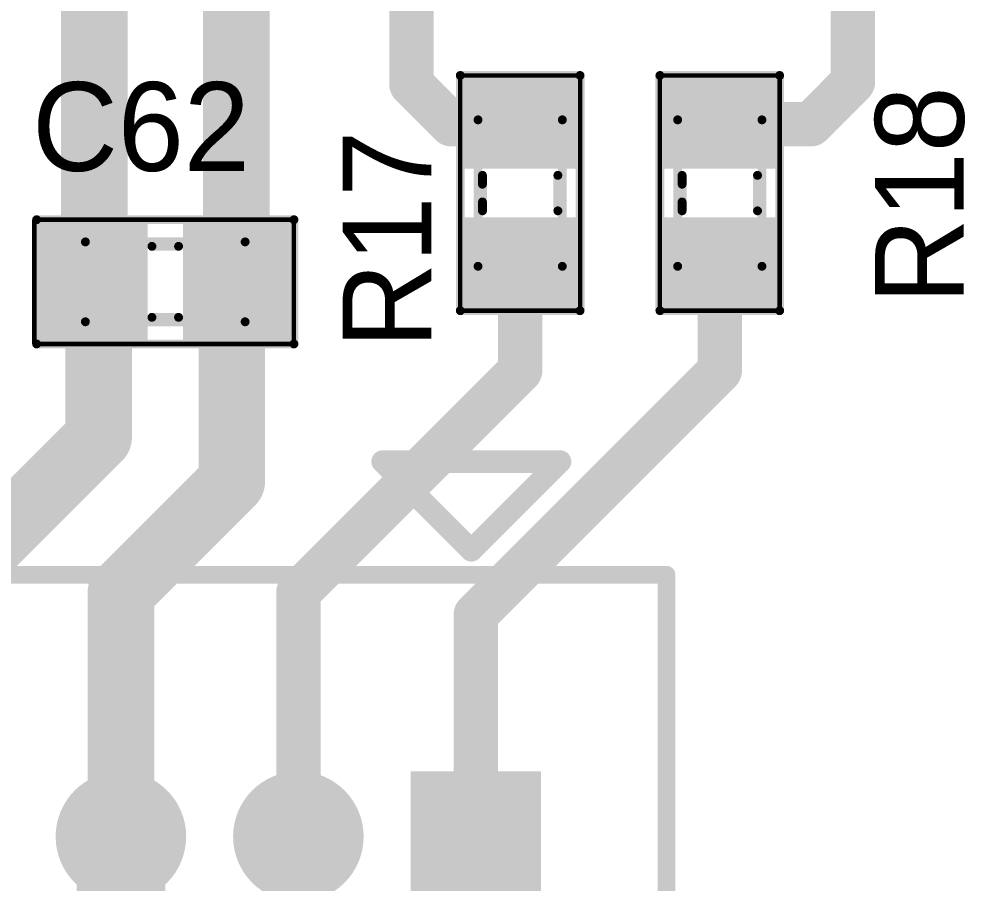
# Model space of a CAD drawing. Header units: millimetres. Extents: x 25 to 183, y 185 to 406.
# Drawn here: x 37.25 to 47.91, y 195.88 to 205.61 of the extents above; entities that cross this region are included whole.
import ezdxf

# ---------------------------------------------------------------- set-up
doc = ezdxf.new("R2010")
doc.units = ezdxf.units.MM
for name, color, linetype in [('BottomLayer', 5, 'Continuous'), ('BottomSolder', 6, 'Continuous'), ('Mechanical13', 56, 'Continuous'), ('Mechanical15', 56, 'Continuous'), ('PadHoleLayer', 156, 'Continuous'), ('TopLayer', 1, 'Continuous'), ('TopOverlay', 2, 'Continuous'), ('TopPaste', 8, 'Continuous'), ('TopSolder', 216, 'Continuous')]:
    doc.layers.add(name, color=color, linetype=linetype)

# ---------------------------------------------------------------- blocks, each defined once
blk = doc.blocks.new('SMD_R_0603_120')
at = {"layer": 'Mechanical13', "const_width": 0.0999998}
for points in [[(-0.8249996199999999, 0.47500032), (0.8249996199999999, 0.47500032)], [(-0.8249996199999999, 0.47500032), (-0.8249996199999999, -0.47500032)], [(0.8249996199999999, 0.47500032), (0.8249996199999999, -0.47500032)], [(-0.8249996199999999, -0.47500032), (0.8249996199999999, -0.47500032)]]:
    blk.add_lwpolyline(points, dxfattribs=at)
at = {"layer": 'Mechanical13', "const_width": 0.0499999}
for points in [[(-0.8499983, 0.47500032, 1), (-0.80000094, 0.47500032, 1)], [(-0.8499983, 0.47500032, 1), (-0.80000094, 0.47500032, 1)], [(0.80000094, 0.47500032, 1), (0.8499983, 0.47500032, 1)], [(0.80000094, 0.47500032, 1), (0.8499983, 0.47500032, 1)], [(-0.8499983, -0.47500032, 1), (-0.80000094, -0.47500032, 1)], [(-0.8499983, -0.47500032, 1), (-0.80000094, -0.47500032, 1)], [(0.80000094, -0.47500032, 1), (0.8499983, -0.47500032, 1)], [(0.80000094, -0.47500032, 1), (0.8499983, -0.47500032, 1)]]:
    blk.add_lwpolyline(points, format="xyb", close=True, dxfattribs=at)
at = {"layer": 'Mechanical15', "const_width": 0.0499999}
for points in [[(-1.32500116, 0.67499992), (1.32500116, 0.67499992)], [(-1.32500116, 0.67499992), (-1.32500116, -0.67499992)], [(1.32500116, 0.67499992), (1.32500116, -0.67499992)], [(-1.32500116, -0.67499992), (1.32500116, -0.67499992)]]:
    blk.add_lwpolyline(points, dxfattribs=at)
at = {"layer": 'Mechanical15', "const_width": 0.02499868}
for points in [[(-1.3375005, 0.67499992, 1), (-1.31250182, 0.67499992, 1)], [(-1.3375005, 0.67499992, 1), (-1.31250182, 0.67499992, 1)], [(1.31250182, 0.67499992, 1), (1.3375005, 0.67499992, 1)], [(1.31250182, 0.67499992, 1), (1.3375005, 0.67499992, 1)], [(-1.3375005, -0.67499992, 1), (-1.31250182, -0.67499992, 1)], [(-1.3375005, -0.67499992, 1), (-1.31250182, -0.67499992, 1)], [(1.31250182, -0.67499992, 1), (1.3375005, -0.67499992, 1)], [(1.31250182, -0.67499992, 1), (1.3375005, -0.67499992, 1)]]:
    blk.add_lwpolyline(points, format="xyb", close=True, dxfattribs=at)
at = {"layer": 'TopLayer'}
for points in [[(-0.37500052, -0.52500022), (-0.37500052, 0.52500022), (-1.17499892, -0.52500022), (-1.17499892, 0.52500022)], [(1.17499892, -0.52500022), (1.17499892, 0.52500022), (0.37500052, -0.52500022), (0.37500052, 0.52500022)]]:
    blk.add_solid(points, dxfattribs=at)
at = {"layer": 'TopOverlay', "const_width": 0.0999998}
for points in [[(-1.32500116, 0.67499992), (-1.32500116, -0.67499992)], [(-1.32500116, 0.67499992), (1.32500116, 0.67499992)], [(1.32500116, 0.67499992), (1.32500116, -0.67499992)], [(-0.1999996, 0.42500042), (-0.0999998, 0.42500042)], [(-0.0999998, 0.42500042), (0.0999998, 0.42500042)], [(0.0999998, 0.42500042), (0.1999996, 0.42500042)], [(-0.1999996, -0.42500042), (0.1999996, -0.42500042)], [(-1.32500116, -0.67499992), (1.32500116, -0.67499992)]]:
    blk.add_lwpolyline(points, dxfattribs=at)
at = {"layer": 'TopOverlay', "const_width": 0.0499999}
for points in [[(-1.34999984, 0.67499992, 1), (-1.30000248, 0.67499992, 1)], [(-1.34999984, 0.67499992, 1), (-1.30000248, 0.67499992, 1)], [(1.30000248, 0.67499992, 1), (1.34999984, 0.67499992, 1)], [(1.30000248, 0.67499992, 1), (1.34999984, 0.67499992, 1)], [(-0.22499828, 0.42500042, 1), (-0.17500092, 0.42500042, 1)], [(-0.12499848, 0.42500042, 1), (-0.07500111999999999, 0.42500042, 1)], [(-0.12499848, 0.42500042, 1), (-0.07500111999999999, 0.42500042, 1)], [(0.07500111999999999, 0.42500042, 1), (0.12499848, 0.42500042, 1)], [(0.07500111999999999, 0.42500042, 1), (0.12499848, 0.42500042, 1)], [(0.17500092, 0.42500042, 1), (0.22499828, 0.42500042, 1)], [(-0.22499828, -0.42500042, 1), (-0.17500092, -0.42500042, 1)], [(0.17500092, -0.42500042, 1), (0.22499828, -0.42500042, 1)], [(-1.34999984, -0.67499992, 1), (-1.30000248, -0.67499992, 1)], [(-1.34999984, -0.67499992, 1), (-1.30000248, -0.67499992, 1)], [(1.30000248, -0.67499992, 1), (1.34999984, -0.67499992, 1)], [(1.30000248, -0.67499992, 1), (1.34999984, -0.67499992, 1)]]:
    blk.add_lwpolyline(points, format="xyb", close=True, dxfattribs=at)
at = {"layer": 'TopPaste'}
for points in [[(-0.37500052, -0.52500022), (-0.37500052, 0.52500022), (-1.17499892, -0.52500022), (-1.17499892, 0.52500022)], [(1.17499892, -0.52500022), (1.17499892, 0.52500022), (0.37500052, -0.52500022), (0.37500052, 0.52500022)]]:
    blk.add_solid(points, dxfattribs=at)
at = {"layer": 'TopSolder'}
for points in [[(-0.27340052, -0.6266002199999999), (-0.27340052, 0.6266002199999999), (-1.27659892, -0.6266002199999999), (-1.27659892, 0.6266002199999999)], [(1.27659892, -0.6266002199999999), (1.27659892, 0.6266002199999999), (0.27340052, -0.6266002199999999), (0.27340052, 0.6266002199999999)]]:
    blk.add_solid(points, dxfattribs=at)
blk = doc.blocks.new('SMD_R_0603_121')
at = {"layer": 'Mechanical13', "const_width": 0.0999998}
for points in [[(-0.8249996199999999, 0.47500032), (0.8249996199999999, 0.47500032)], [(-0.8249996199999999, 0.47500032), (-0.8249996199999999, -0.47500032)], [(0.8249996199999999, 0.47500032), (0.8249996199999999, -0.47500032)], [(-0.8249996199999999, -0.47500032), (0.8249996199999999, -0.47500032)]]:
    blk.add_lwpolyline(points, dxfattribs=at)
at = {"layer": 'Mechanical13', "const_width": 0.0499999}
for points in [[(-0.8499983, 0.47500032, 1), (-0.80000094, 0.47500032, 1)], [(-0.8499983, 0.47500032, 1), (-0.80000094, 0.47500032, 1)], [(0.80000094, 0.47500032, 1), (0.8499983, 0.47500032, 1)], [(0.80000094, 0.47500032, 1), (0.8499983, 0.47500032, 1)], [(-0.8499983, -0.47500032, 1), (-0.80000094, -0.47500032, 1)], [(-0.8499983, -0.47500032, 1), (-0.80000094, -0.47500032, 1)], [(0.80000094, -0.47500032, 1), (0.8499983, -0.47500032, 1)], [(0.80000094, -0.47500032, 1), (0.8499983, -0.47500032, 1)]]:
    blk.add_lwpolyline(points, format="xyb", close=True, dxfattribs=at)
at = {"layer": 'Mechanical15', "const_width": 0.0499999}
for points in [[(-1.32500116, 0.67499992), (1.32500116, 0.67499992)], [(-1.32500116, 0.67499992), (-1.32500116, -0.67499992)], [(1.32500116, 0.67499992), (1.32500116, -0.67499992)], [(-1.32500116, -0.67499992), (1.32500116, -0.67499992)]]:
    blk.add_lwpolyline(points, dxfattribs=at)
at = {"layer": 'Mechanical15', "const_width": 0.02499868}
for points in [[(-1.3375005, 0.67499992, 1), (-1.31250182, 0.67499992, 1)], [(-1.3375005, 0.67499992, 1), (-1.31250182, 0.67499992, 1)], [(1.31250182, 0.67499992, 1), (1.3375005, 0.67499992, 1)], [(1.31250182, 0.67499992, 1), (1.3375005, 0.67499992, 1)], [(-1.3375005, -0.67499992, 1), (-1.31250182, -0.67499992, 1)], [(-1.3375005, -0.67499992, 1), (-1.31250182, -0.67499992, 1)], [(1.31250182, -0.67499992, 1), (1.3375005, -0.67499992, 1)], [(1.31250182, -0.67499992, 1), (1.3375005, -0.67499992, 1)]]:
    blk.add_lwpolyline(points, format="xyb", close=True, dxfattribs=at)
at = {"layer": 'TopLayer'}
for points in [[(-0.37500052, -0.52500022), (-0.37500052, 0.52500022), (-1.17499892, -0.52500022), (-1.17499892, 0.52500022)], [(1.17499892, -0.52500022), (1.17499892, 0.52500022), (0.37500052, -0.52500022), (0.37500052, 0.52500022)]]:
    blk.add_solid(points, dxfattribs=at)
at = {"layer": 'TopOverlay', "const_width": 0.0999998}
for points in [[(-1.32500116, 0.67499992), (-1.32500116, -0.67499992)], [(-1.32500116, 0.67499992), (1.32500116, 0.67499992)], [(1.32500116, 0.67499992), (1.32500116, -0.67499992)], [(-0.1999996, 0.42500042), (-0.0999998, 0.42500042)], [(-0.0999998, 0.42500042), (0.0999998, 0.42500042)], [(0.0999998, 0.42500042), (0.1999996, 0.42500042)], [(-0.1999996, -0.42500042), (0.1999996, -0.42500042)], [(-1.32500116, -0.67499992), (1.32500116, -0.67499992)]]:
    blk.add_lwpolyline(points, dxfattribs=at)
at = {"layer": 'TopOverlay', "const_width": 0.0499999}
for points in [[(-1.34999984, 0.67499992, 1), (-1.30000248, 0.67499992, 1)], [(-1.34999984, 0.67499992, 1), (-1.30000248, 0.67499992, 1)], [(1.30000248, 0.67499992, 1), (1.34999984, 0.67499992, 1)], [(1.30000248, 0.67499992, 1), (1.34999984, 0.67499992, 1)], [(-0.22499828, 0.42500042, 1), (-0.17500092, 0.42500042, 1)], [(-0.12499848, 0.42500042, 1), (-0.07500111999999999, 0.42500042, 1)], [(-0.12499848, 0.42500042, 1), (-0.07500111999999999, 0.42500042, 1)], [(0.07500111999999999, 0.42500042, 1), (0.12499848, 0.42500042, 1)], [(0.07500111999999999, 0.42500042, 1), (0.12499848, 0.42500042, 1)], [(0.17500092, 0.42500042, 1), (0.22499828, 0.42500042, 1)], [(-0.22499828, -0.42500042, 1), (-0.17500092, -0.42500042, 1)], [(0.17500092, -0.42500042, 1), (0.22499828, -0.42500042, 1)], [(-1.34999984, -0.67499992, 1), (-1.30000248, -0.67499992, 1)], [(-1.34999984, -0.67499992, 1), (-1.30000248, -0.67499992, 1)], [(1.30000248, -0.67499992, 1), (1.34999984, -0.67499992, 1)], [(1.30000248, -0.67499992, 1), (1.34999984, -0.67499992, 1)]]:
    blk.add_lwpolyline(points, format="xyb", close=True, dxfattribs=at)
at = {"layer": 'TopPaste'}
for points in [[(-0.37500052, -0.52500022), (-0.37500052, 0.52500022), (-1.17499892, -0.52500022), (-1.17499892, 0.52500022)], [(1.17499892, -0.52500022), (1.17499892, 0.52500022), (0.37500052, -0.52500022), (0.37500052, 0.52500022)]]:
    blk.add_solid(points, dxfattribs=at)
at = {"layer": 'TopSolder'}
for points in [[(-0.27340052, -0.6266002199999999), (-0.27340052, 0.6266002199999999), (-1.27659892, -0.6266002199999999), (-1.27659892, 0.6266002199999999)], [(1.27659892, -0.6266002199999999), (1.27659892, 0.6266002199999999), (0.27340052, -0.6266002199999999), (0.27340052, 0.6266002199999999)]]:
    blk.add_solid(points, dxfattribs=at)
blk = doc.blocks.new('SMD_C_0603_146')
at = {"layer": 'Mechanical13', "const_width": 0.0999998}
for points in [[(-0.90000074, 0.4499991), (0.8999982, 0.4499991)], [(-0.90000074, -0.45000164), (-0.90000074, 0.4499991)], [(0.8999982, -0.45000164), (0.8999982, 0.4499991)], [(-0.90000074, -0.45000164), (0.8999982, -0.45000164)]]:
    blk.add_lwpolyline(points, dxfattribs=at)
at = {"layer": 'Mechanical13', "const_width": 0.0499999}
for points in [[(-0.9249994199999999, 0.4499991, 1), (-0.8750020599999999, 0.4499991, 1)], [(-0.9249994199999999, 0.4499991, 1), (-0.8750020599999999, 0.4499991, 1)], [(0.8749995199999999, 0.4499991, 1), (0.9249968799999999, 0.4499991, 1)], [(0.8749995199999999, 0.4499991, 1), (0.9249968799999999, 0.4499991, 1)], [(-0.9249994199999999, -0.45000164, 1), (-0.8750020599999999, -0.45000164, 1)], [(-0.9249994199999999, -0.45000164, 1), (-0.8750020599999999, -0.45000164, 1)], [(0.8749995199999999, -0.45000164, 1), (0.9249968799999999, -0.45000164, 1)], [(0.8749995199999999, -0.45000164, 1), (0.9249968799999999, -0.45000164, 1)]]:
    blk.add_lwpolyline(points, format="xyb", close=True, dxfattribs=at)
at = {"layer": 'Mechanical15', "const_width": 0.0499999}
for points in [[(-1.47500086, 0.7000011399999999), (1.44999964, 0.7000011399999999)], [(-1.47500086, -0.7000011399999999), (-1.47500086, 0.7000011399999999)], [(1.44999964, -0.7000011399999999), (1.44999964, 0.7000011399999999)], [(-1.47500086, -0.7000011399999999), (1.44999964, -0.7000011399999999)]]:
    blk.add_lwpolyline(points, dxfattribs=at)
at = {"layer": 'Mechanical15', "const_width": 0.02499868}
for points in [[(-1.4875002, 0.7000011399999999, 1), (-1.46250152, 0.7000011399999999, 1)], [(-1.4875002, 0.7000011399999999, 1), (-1.46250152, 0.7000011399999999, 1)], [(1.4375003, 0.7000011399999999, 1), (1.46249898, 0.7000011399999999, 1)], [(1.4375003, 0.7000011399999999, 1), (1.46249898, 0.7000011399999999, 1)], [(-1.4875002, -0.7000011399999999, 1), (-1.46250152, -0.7000011399999999, 1)], [(-1.4875002, -0.7000011399999999, 1), (-1.46250152, -0.7000011399999999, 1)], [(1.4375003, -0.7000011399999999, 1), (1.46249898, -0.7000011399999999, 1)], [(1.4375003, -0.7000011399999999, 1), (1.46249898, -0.7000011399999999, 1)]]:
    blk.add_lwpolyline(points, format="xyb", close=True, dxfattribs=at)
at = {"layer": 'TopLayer'}
for points in [[(-0.30000194, -0.5499989), (-0.30000194, 0.5499989), (-1.29999994, -0.5499989), (-1.29999994, 0.5499989)], [(1.2999974, -0.5499989), (1.2999974, 0.5499989), (0.2999994, -0.5499989), (0.2999994, 0.5499989)]]:
    blk.add_solid(points, dxfattribs=at)
at = {"layer": 'TopOverlay', "const_width": 0.0999998}
for points in [[(-1.44999964, 0.7000011399999999), (1.44999964, 0.7000011399999999)], [(-1.44999964, -0.7000011399999999), (-1.44999964, 0.7000011399999999)], [(1.44999964, -0.7000011399999999), (1.44999964, 0.7000011399999999)], [(-0.1499997, 0.3999992), (0.1499997, 0.3999992)], [(-0.1499997, -0.40000174), (0.1499997, -0.40000174)], [(-1.44999964, -0.7000011399999999), (1.44999964, -0.7000011399999999)]]:
    blk.add_lwpolyline(points, dxfattribs=at)
at = {"layer": 'TopOverlay', "const_width": 0.0499999}
for points in [[(-1.47499832, 0.7000011399999999, 1), (-1.42500096, 0.7000011399999999, 1)], [(-1.47499832, 0.7000011399999999, 1), (-1.42500096, 0.7000011399999999, 1)], [(1.42500096, 0.7000011399999999, 1), (1.47499832, 0.7000011399999999, 1)], [(1.42500096, 0.7000011399999999, 1), (1.47499832, 0.7000011399999999, 1)], [(-0.17499838, 0.3999992, 1), (-0.12500102, 0.3999992, 1)], [(0.12500102, 0.3999992, 1), (0.17499838, 0.3999992, 1)], [(-0.17499838, -0.40000174, 1), (-0.12500102, -0.40000174, 1)], [(0.12500102, -0.40000174, 1), (0.17499838, -0.40000174, 1)], [(-1.47499832, -0.7000011399999999, 1), (-1.42500096, -0.7000011399999999, 1)], [(-1.47499832, -0.7000011399999999, 1), (-1.42500096, -0.7000011399999999, 1)], [(1.42500096, -0.7000011399999999, 1), (1.47499832, -0.7000011399999999, 1)], [(1.42500096, -0.7000011399999999, 1), (1.47499832, -0.7000011399999999, 1)]]:
    blk.add_lwpolyline(points, format="xyb", close=True, dxfattribs=at)
at = {"layer": 'TopPaste'}
for points in [[(-0.30000194, -0.5499989), (-0.30000194, 0.5499989), (-1.29999994, -0.5499989), (-1.29999994, 0.5499989)], [(1.2999974, -0.5499989), (1.2999974, 0.5499989), (0.2999994, -0.5499989), (0.2999994, 0.5499989)]]:
    blk.add_solid(points, dxfattribs=at)
at = {"layer": 'TopSolder'}
for points in [[(-0.19840194, -0.6515989), (-0.19840194, 0.6515989), (-1.40159994, -0.6515989), (-1.40159994, 0.6515989)], [(1.4015974, -0.6515989), (1.4015974, 0.6515989), (0.1983994, -0.6515989), (0.1983994, 0.6515989)]]:
    blk.add_solid(points, dxfattribs=at)
blk = doc.blocks.new('35362_0650_148')
at = {"layer": 'BottomLayer', "const_width": 0.6095999999999999}
for points in [[(-4.30445418, 0, 1), (-3.69485418, 0, 1)], [(-2.30462582, 0, 1), (-1.69502582, 0, 1)]]:
    blk.add_lwpolyline(points, format="xyb", close=True, dxfattribs=at)
at = {"layer": 'BottomLayer'}
blk.add_solid([(-0.6095999999999999, -0.6095999999999999), (0.6095999999999999, -0.6095999999999999), (-0.6095999999999999, 0.6095999999999999), (0.6095999999999999, 0.6095999999999999)], dxfattribs=at)
at = {"layer": 'BottomSolder', "const_width": 0.7357516399999999}
for points in [[(-4.367529999999999, 0, 1), (-3.63177836, 0, 1)], [(-2.36770164, 0, 1), (-1.63195, 0, 1)]]:
    blk.add_lwpolyline(points, format="xyb", close=True, dxfattribs=at)
at = {"layer": 'BottomSolder'}
blk.add_solid([(-0.7357516399999999, -0.7357516399999999), (0.7357516399999999, -0.7357516399999999), (-0.7357516399999999, 0.7357516399999999), (0.7357516399999999, 0.7357516399999999)], dxfattribs=at)
at = {"layer": 'PadHoleLayer', "const_width": 0.3999992}
for points in [[(-4.199653779999999, 0, 1), (-3.79965458, 0, 1)], [(-2.19982542, 0, 1), (-1.79982622, 0, 1)], [(-0.1999996, 0, 1), (0.1999996, 0, 1)]]:
    blk.add_lwpolyline(points, format="xyb", close=True, dxfattribs=at)
at = {"layer": 'TopLayer', "const_width": 0.6095999999999999}
for points in [[(-4.30445418, 0, 1), (-3.69485418, 0, 1)], [(-2.30462582, 0, 1), (-1.69502582, 0, 1)]]:
    blk.add_lwpolyline(points, format="xyb", close=True, dxfattribs=at)
at = {"layer": 'TopLayer'}
blk.add_solid([(-0.6095999999999999, -0.6095999999999999), (0.6095999999999999, -0.6095999999999999), (-0.6095999999999999, 0.6095999999999999), (0.6095999999999999, 0.6095999999999999)], dxfattribs=at)
at = {"layer": 'TopOverlay'}
for points, const_width in [([(-1.05000298, 4.22500044), (-0.05000244, 3.2249999)], 0.254), ([(-1.05000298, 4.22500044), (0.9499981, 4.22500044)], 0.254), ([(-0.05000244, 3.2249999), (0.9499981, 4.22500044)], 0.254), ([(-12.1412, 2.94978582), (2.14968582, 2.94978582)], 0.19981418), ([(2.14968582, -2.54973582), (2.14968582, 2.94978582)], 0.19981418)]:
    blk.add_lwpolyline(points, dxfattribs=dict(at, const_width=const_width))
for points, const_width in [([(-1.11350298, 4.22500044, 1), (-0.9865029799999999, 4.22500044, 1)], 0.127), ([(-1.11350298, 4.22500044, 1), (-0.9865029799999999, 4.22500044, 1)], 0.127), ([(0.8864981, 4.22500044, 1), (1.0134981, 4.22500044, 1)], 0.127), ([(0.8864981, 4.22500044, 1), (1.0134981, 4.22500044, 1)], 0.127), ([(-0.11350244, 3.2249999, 1), (0.01349756, 3.2249999, 1)], 0.127), ([(-0.11350244, 3.2249999, 1), (0.01349756, 3.2249999, 1)], 0.127), ([(2.09973164, 2.94978582, 1), (2.19964, 2.94978582, 1)], 0.09990581999999999), ([(2.09973164, 2.94978582, 1), (2.19964, 2.94978582, 1)], 0.09990581999999999)]:
    blk.add_lwpolyline(points, format="xyb", close=True, dxfattribs=dict(at, const_width=const_width))
at = {"layer": 'TopSolder', "const_width": 0.7357516399999999}
for points in [[(-4.367529999999999, 0, 1), (-3.63177836, 0, 1)], [(-2.36770164, 0, 1), (-1.63195, 0, 1)]]:
    blk.add_lwpolyline(points, format="xyb", close=True, dxfattribs=at)
at = {"layer": 'TopSolder'}
blk.add_solid([(-0.7357516399999999, -0.7357516399999999), (0.7357516399999999, -0.7357516399999999), (-0.7357516399999999, 0.7357516399999999), (0.7357516399999999, 0.7357516399999999)], dxfattribs=at)

msp = doc.modelspace()

# ---------------------------------------------------------------- linework, layer by layer
at = {"layer": 'TopLayer'}
for points, const_width in [([(38.09999999999999, 202.6500011), (38.09999999999999, 209.3500004)], 0.75000104), ([(46.65000068, 204.89999914), (46.65000068, 208.9000013)], 0.499999), ([(41.67499919999999, 204.87500046), (41.67499919999999, 208.67500048)], 0.499999), ([(39.69999934, 202.6500011), (39.69999934, 208.10000036)], 0.75000104), ([(41.67499919999999, 204.87500046), (42.12500084, 204.42499882)], 0.499999), ([(46.17500036, 204.42499882), (46.65000068, 204.89999914)], 0.499999), ([(42.12500084, 204.42499882), (42.90000056, 204.42499882)], 0.499999), ([(45.15000114, 204.42499882), (46.17500036, 204.42499882)], 0.499999), ([(42.90000056, 201.65000056), (42.90000056, 202.87499938)], 0.499999), ([(45.15000114, 201.6500031), (45.15000114, 202.87499938)], 0.499999), ([(38.1499999, 200.89999952), (38.1499999, 202.6500011)], 0.75000104), ([(39.64999943999999, 200.3994976), (39.64999943999999, 202.6500011)], 0.75000104), ([(40.40000048, 199.15000048), (42.90000056, 201.65000056)], 0.499999), ([(42.39999902, 198.90000098), (45.15000114, 201.6500031)], 0.499999), ([(36.40000086, 199.15000048), (38.1499999, 200.89999952)], 0.75000104), ([(38.40025086, 199.14974902), (39.64999943999999, 200.3994976)], 0.75000104), ([(38.40025086, 196.39999836), (38.40025086, 199.14974902)], 0.75000104), ([(40.40000048, 196.4000771), (40.40000048, 199.15000048)], 0.499999), ([(42.39999902, 196.40009234), (42.39999902, 198.90000098)], 0.499999), ([(38.40025086, 194.15025178), (38.40025086, 196.39999836)], 1.00000054), ([(40.40000048, 196.4000771), (40.40007921999999, 196.39999836)], 0.499999), ([(42.39990504, 196.39999836), (42.39999902, 196.40009234)], 0.499999)]:
    msp.add_lwpolyline(points, dxfattribs=dict(at, const_width=const_width))
for points, const_width in [([(41.55000072, 204.87500046, 1), (41.79999768, 204.87500046, 1)], 0.2499995), ([(41.55000072, 204.87500046, 1), (41.79999768, 204.87500046, 1)], 0.2499995), ([(46.5250022, 204.89999914, 1), (46.77499916, 204.89999914, 1)], 0.2499995), ([(46.5250022, 204.89999914, 1), (46.77499916, 204.89999914, 1)], 0.2499995), ([(42.00000236, 204.42499882, 1), (42.24999932, 204.42499882, 1)], 0.2499995), ([(42.00000236, 204.42499882, 1), (42.24999932, 204.42499882, 1)], 0.2499995), ([(42.77500208, 204.42499882, 1), (43.02499904, 204.42499882, 1)], 0.2499995), ([(45.02500266, 204.42499882, 1), (45.27499962, 204.42499882, 1)], 0.2499995), ([(46.05000188, 204.42499882, 1), (46.29999884, 204.42499882, 1)], 0.2499995), ([(46.05000188, 204.42499882, 1), (46.29999884, 204.42499882, 1)], 0.2499995), ([(42.77500208, 202.87499938, 1), (43.02499904, 202.87499938, 1)], 0.2499995), ([(45.02500266, 202.87499938, 1), (45.27499962, 202.87499938, 1)], 0.2499995), ([(37.91249974, 202.6500011, 1), (38.28750025999999, 202.6500011, 1)], 0.37500052), ([(37.96249964, 202.6500011, 1), (38.33750016, 202.6500011, 1)], 0.37500052), ([(39.46249917999999, 202.6500011, 1), (39.8374997, 202.6500011, 1)], 0.37500052), ([(39.51249908, 202.6500011, 1), (39.8874996, 202.6500011, 1)], 0.37500052), ([(42.77500208, 201.65000056, 1), (43.02499904, 201.65000056, 1)], 0.2499995), ([(42.77500208, 201.65000056, 1), (43.02499904, 201.65000056, 1)], 0.2499995), ([(45.02500266, 201.6500031, 1), (45.27499962, 201.6500031, 1)], 0.2499995), ([(45.02500266, 201.6500031, 1), (45.27499962, 201.6500031, 1)], 0.2499995), ([(37.96249964, 200.89999952, 1), (38.33750016, 200.89999952, 1)], 0.37500052), ([(37.96249964, 200.89999952, 1), (38.33750016, 200.89999952, 1)], 0.37500052), ([(39.46249917999999, 200.3994976, 1), (39.8374997, 200.3994976, 1)], 0.37500052), ([(39.46249917999999, 200.3994976, 1), (39.8374997, 200.3994976, 1)], 0.37500052), ([(38.2127506, 199.14974902, 1), (38.58775112, 199.14974902, 1)], 0.37500052), ([(38.2127506, 199.14974902, 1), (38.58775112, 199.14974902, 1)], 0.37500052), ([(40.275002, 199.15000048, 1), (40.52499896, 199.15000048, 1)], 0.2499995), ([(40.275002, 199.15000048, 1), (40.52499896, 199.15000048, 1)], 0.2499995), ([(42.27500054, 198.90000098, 1), (42.5249975, 198.90000098, 1)], 0.2499995), ([(42.27500054, 198.90000098, 1), (42.5249975, 198.90000098, 1)], 0.2499995), ([(38.15025136, 196.39999836, 1), (38.65025036, 196.39999836, 1)], 0.499999), ([(38.2127506, 196.39999836, 1), (38.58775112, 196.39999836, 1)], 0.37500052), ([(40.275002, 196.4000771, 1), (40.52499896, 196.4000771, 1)], 0.2499995), ([(40.275002, 196.4000771, 1), (40.52499896, 196.4000771, 1)], 0.2499995), ([(40.27508074, 196.39999836, 1), (40.5250777, 196.39999836, 1)], 0.2499995), ([(42.27490656, 196.39999836, 1), (42.52490352, 196.39999836, 1)], 0.2499995), ([(42.27500054, 196.40009234, 1), (42.5249975, 196.40009234, 1)], 0.2499995), ([(42.27500054, 196.40009234, 1), (42.5249975, 196.40009234, 1)], 0.2499995)]:
    msp.add_lwpolyline(points, format="xyb", close=True, dxfattribs=dict(at, const_width=const_width))

# ---------------------------------------------------------------- block references
for name, p, rotation in [('SMD_R_0603_120', (42.90000056, 203.6499991), 90), ('SMD_R_0603_121', (45.15000114, 203.6499991), 90), ('SMD_C_0603_146', (38.90000094, 202.6500011), 360), ('35362_0650_148', (42.39990504, 196.39999836), 360)]:
    msp.add_blockref(name, p, dxfattribs=dict(rotation=rotation))

# ---------------------------------------------------------------- texts
at = {"layer": 'TopOverlay'}
msp.add_text('C62', height=1.00000054, dxfattribs=at).set_placement((37.39999886, 203.90000114))
for s, p in [('R18', (47.90000071999999, 202.39999906)), ('R17', (41.90000002, 201.90000006))]:
    msp.add_text(s, height=1.00000054, rotation=90, dxfattribs=at).set_placement(p)

doc.saveas('drawing.dxf')
